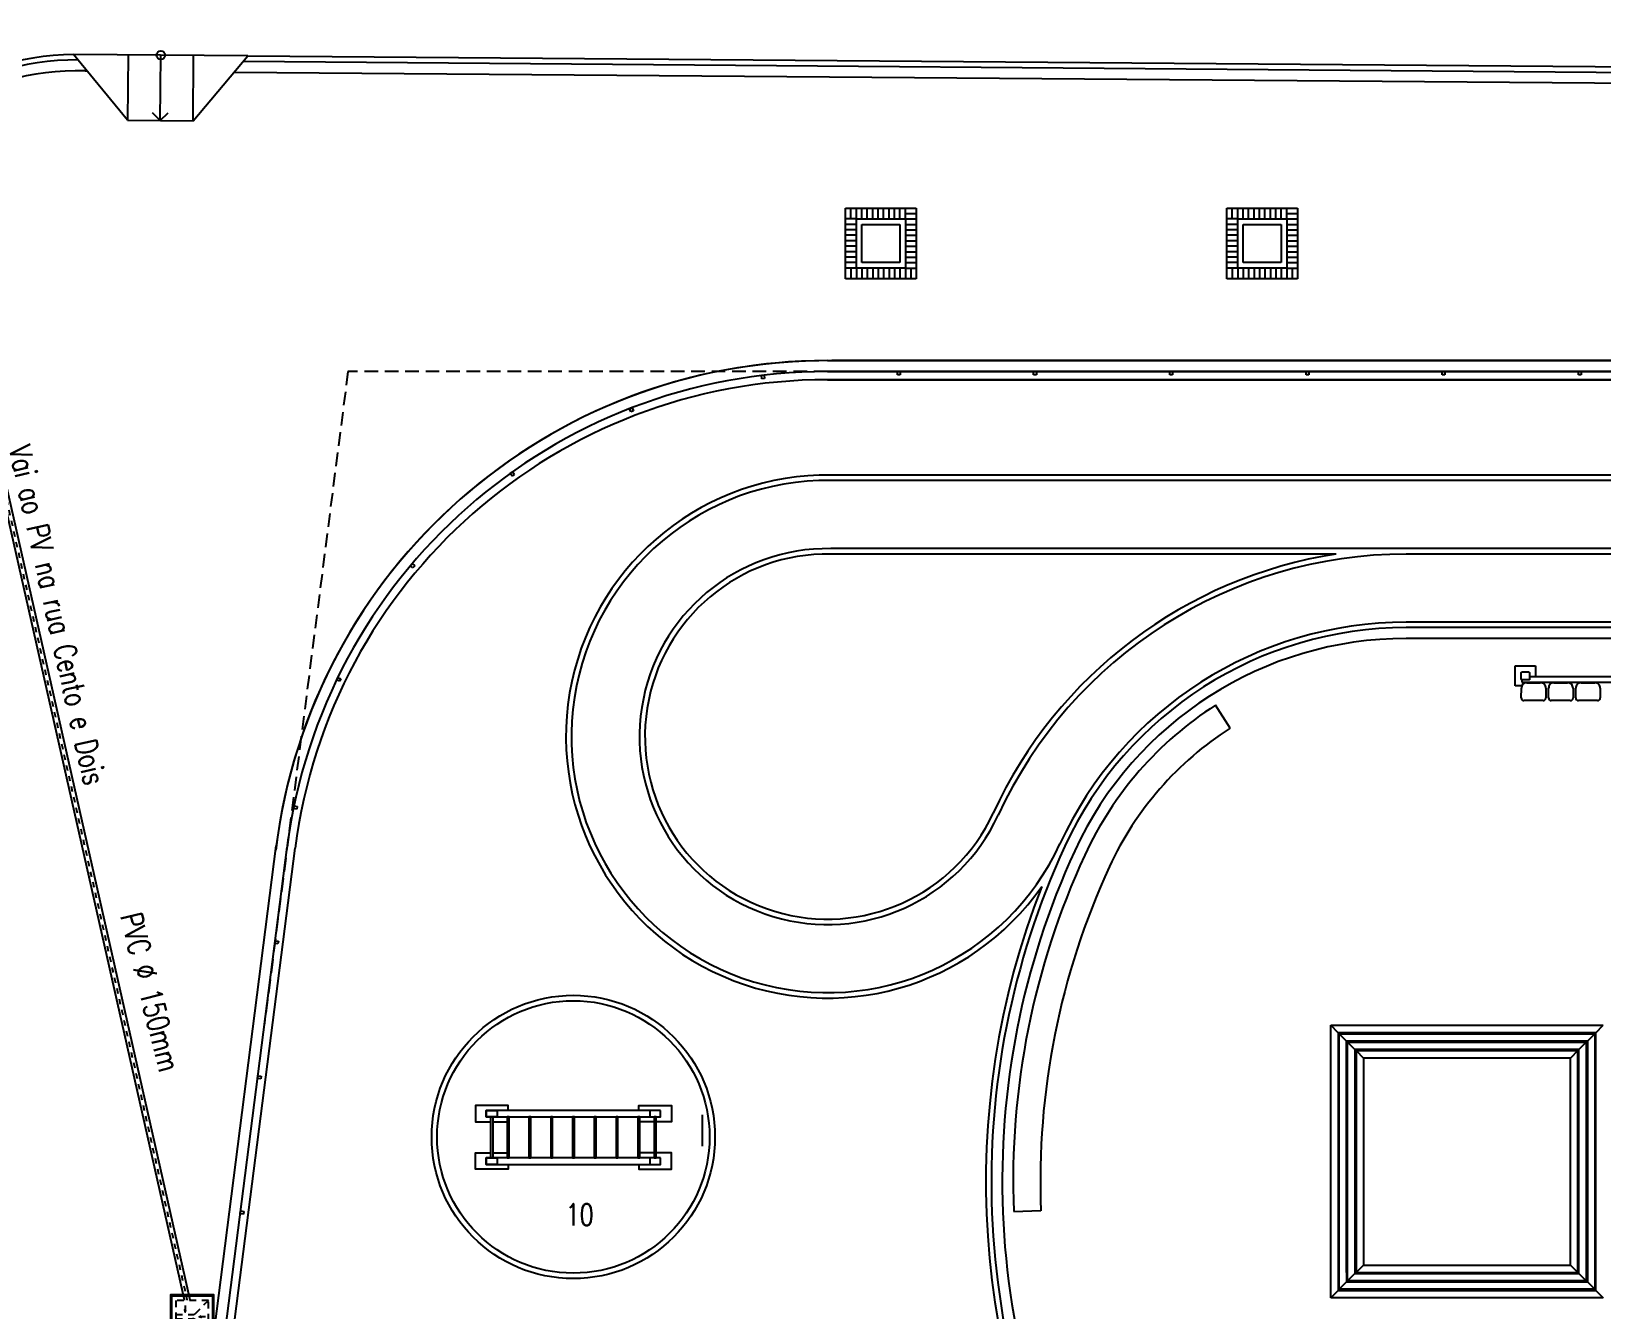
# Model space of a CAD drawing. Header units: inches. Extents: x 542787 to 543192, y 9574025 to 9574373.
# Drawn here: x 543001.77 to 543030.59, y 9574122.33 to 9574145.79 of the extents above; entities that cross this region are included whole.
import ezdxf
from ezdxf.enums import TextEntityAlignment as Align

# ---------------------------------------------------------------- set-up
doc = ezdxf.new("R2010")
doc.units = ezdxf.units.IN
doc.header["$MEASUREMENT"] = 0
for name, pattern in [('CONTINUO', [0]), ('DASHDOT', [1, 0.5, -0.25, 0, -0.25]), ('HIDDEN', [0.375, 0.25, -0.125])]:
    doc.linetypes.add(name, pattern=pattern)
for name, color, linetype in [('EIXO', 8, 'Continuous'), ('I-ARQ', 8, 'Continuous'), ('I-CONEXAO', 1, 'Continuous'), ('I-ESGOTO', 6, 'Continuous'), ('I-NORMO_ARQ', 8, 'Continuous'), ('I-NORMO_INST', 4, 'Continuous')]:
    doc.layers.add(name, color=color, linetype=linetype)
doc.styles.add('50', font='ROMANS.SHX', dxfattribs={"width": 0.7, "height": 0.1})
doc.styles.add('ROMANS', font='romans.shx', dxfattribs={"height": 0.025})

# ---------------------------------------------------------------- blocks, each defined once
blk = doc.blocks.new('MARACANAÚ')
at = {"layer": 'I-ARQ'}
for p, q in [((543199.42, 9574190.992), (543199.42, 9574064.273)), ((543199.42, 9574064.19), (543199.42, 9574190.992)), ((543199.62, 9574191.198), (543199.62, 9574064.19)), ((543199.62, 9574191.198), (543199.62, 9574064.19)), ((543199.62, 9574064.19), (543199.62, 9574191.198)), ((543199.77, 9574191.053), (543199.77, 9574064.19)), ((543199.77, 9574064.19), (543199.77, 9574191.053)), ((543202.97, 9574163.035), (543202.97, 9574074.815)), ((543204.22, 9574163.035), (543204.22, 9574074.815)), ((543204.22, 9574163.035), (543204.22, 9574074.815)), ((543204.32, 9574163.035), (543204.32, 9574074.815)), ((543204.52, 9574163.035), (543204.52, 9574074.815)), ((543201.52, 9574162.929), (543201.52, 9574064.251)), ((543201.62, 9574162.929), (543201.62, 9574064.251)), ((543202.87, 9574162.96), (543202.87, 9574064.251)), ((543193.827, 9574053.553), (543194.429, 9574129.676)), ((543193.926, 9574053.469), (543194.529, 9574129.664)), ((543194.125, 9574053.301), (543194.728, 9574129.64)), ((543205.221, 9574079.225), (543205.221, 9574077.075)), ((543205.321, 9574076.935), (543205.321, 9574079.365)), ((543205.331, 9574078.025), (543205.331, 9574078.275)), ((543205.431, 9574078.375), (543205.611, 9574078.375)), ((543205.661, 9574078.325), (543205.661, 9574077.975)), ((543199.62, 9574077.974), (543199.62, 9574078.024)), ((543199.62, 9574078.024), (543199.68, 9574078.024)), ((543199.68, 9574077.974), (543199.62, 9574077.974)), ((543199.68, 9574078.024), (543199.68, 9574077.974)), ((543205.331, 9574078.2), (543205.321, 9574078.2)), ((543205.331, 9574078.1), (543205.321, 9574078.1)), ((543205.331, 9574077.7), (543205.321, 9574077.7)), ((543205.331, 9574077.525), (543205.331, 9574077.775)), ((543205.611, 9574077.925), (543205.43, 9574077.927)), ((543205.431, 9574077.875), (543205.611, 9574077.875)), ((543205.661, 9574077.825), (543205.661, 9574077.475)), ((543205.331, 9574077.6), (543205.321, 9574077.6)), ((543205.611, 9574077.425), (543205.43, 9574077.427)), ((543205.02, 9574076.815), (543205.02, 9574077.185)), ((543205.02, 9574077.185), (543205.221, 9574077.185)), ((543205.331, 9574077.2), (543205.321, 9574077.2)), ((543205.331, 9574077.1), (543205.321, 9574077.1)), ((543205.331, 9574077.025), (543205.331, 9574077.275)), ((543205.431, 9574077.375), (543205.611, 9574077.375)), ((543205.661, 9574077.325), (543205.661, 9574076.975)), ((543205.391, 9574076.815), (543205.02, 9574076.815)), ((543205.131, 9574077.065), (543205.141, 9574077.075)), ((543205.131, 9574076.935), (543205.131, 9574077.065)), ((543205.141, 9574076.925), (543205.131, 9574076.935)), ((543205.141, 9574077.075), (543205.221, 9574077.075)), ((543205.271, 9574076.925), (543205.141, 9574076.925)), ((543205.221, 9574077.075), (543205.281, 9574077.075)), ((543205.221, 9574077.075), (543205.271, 9574077.075)), ((543205.271, 9574077.075), (543205.281, 9574077.065)), ((543205.281, 9574076.935), (543205.271, 9574076.925)), ((543205.281, 9574077.075), (543205.281, 9574076.935)), ((543205.281, 9574077.065), (543205.281, 9574076.935)), ((543205.281, 9574076.935), (543205.321, 9574076.935)), ((543205.391, 9574076.934), (543205.391, 9574076.815)), ((543205.611, 9574076.925), (543205.43, 9574076.927)), ((543199.62, 9574075.474), (543199.62, 9574075.524)), ((543199.62, 9574075.524), (543199.68, 9574075.524)), ((543199.68, 9574075.474), (543199.62, 9574075.474)), ((543199.68, 9574075.524), (543199.68, 9574075.474)), ((543202.97, 9574073.526), (543202.97, 9574064.251)), ((543196.62, 9574071.52), (543196.62, 9574072.82)), ((543196.62, 9574072.82), (543197.92, 9574072.82)), ((543196.72, 9574072.62), (543196.72, 9574072.82)), ((543196.82, 9574072.62), (543196.82, 9574072.82)), ((543196.82, 9574072.62), (543196.82, 9574072.82)), ((543196.92, 9574072.62), (543196.92, 9574072.82)), ((543197.02, 9574072.62), (543197.02, 9574072.82)), ((543197.12, 9574072.62), (543197.12, 9574072.82)), ((543197.22, 9574072.62), (543197.22, 9574072.82)), ((543197.32, 9574072.62), (543197.32, 9574072.82)), ((543197.42, 9574072.62), (543197.42, 9574072.82)), ((543197.52, 9574072.62), (543197.52, 9574072.82)), ((543197.62, 9574072.62), (543197.62, 9574072.82)), ((543197.72, 9574072.62), (543197.72, 9574072.82)), ((543197.72, 9574072.62), (543197.72, 9574072.82)), ((543197.92, 9574072.82), (543197.92, 9574071.52)), ((543199.62, 9574072.974), (543199.62, 9574073.024)), ((543199.62, 9574073.024), (543199.68, 9574073.024)), ((543199.68, 9574072.974), (543199.62, 9574072.974)), ((543199.68, 9574073.024), (543199.68, 9574072.974)), ((543196.82, 9574072.62), (543196.62, 9574072.62)), ((543196.82, 9574072.62), (543196.62, 9574072.62)), ((543196.82, 9574072.52), (543196.62, 9574072.52)), ((543196.82, 9574071.72), (543196.82, 9574072.62)), ((543196.82, 9574072.62), (543197.72, 9574072.62)), ((543196.92, 9574071.82), (543196.92, 9574072.52)), ((543196.92, 9574072.52), (543197.62, 9574072.52)), ((543197.62, 9574072.52), (543197.62, 9574071.82)), ((543197.72, 9574072.72), (543197.92, 9574072.72)), ((543197.72, 9574072.62), (543197.92, 9574072.62)), ((543197.72, 9574072.62), (543197.92, 9574072.62)), ((543197.72, 9574072.62), (543197.72, 9574071.72)), ((543197.72, 9574072.52), (543197.92, 9574072.52)), ((543196.82, 9574072.42), (543196.62, 9574072.42)), ((543196.82, 9574072.32), (543196.62, 9574072.32)), ((543196.82, 9574072.22), (543196.62, 9574072.22)), ((543197.72, 9574072.42), (543197.92, 9574072.42)), ((543197.72, 9574072.32), (543197.92, 9574072.32)), ((543197.72, 9574072.22), (543197.92, 9574072.22)), ((543196.82, 9574072.12), (543196.62, 9574072.12)), ((543196.82, 9574072.02), (543196.62, 9574072.02)), ((543196.82, 9574071.92), (543196.62, 9574071.92)), ((543197.72, 9574072.12), (543197.92, 9574072.12)), ((543197.72, 9574072.02), (543197.92, 9574072.02)), ((543197.72, 9574071.92), (543197.92, 9574071.92)), ((543196.82, 9574071.82), (543196.62, 9574071.82)), ((543196.82, 9574071.72), (543196.62, 9574071.72)), ((543196.82, 9574071.72), (543196.62, 9574071.72)), ((543196.82, 9574071.72), (543196.82, 9574071.52)), ((543196.82, 9574071.72), (543196.82, 9574071.52)), ((543197.72, 9574071.72), (543196.82, 9574071.72)), ((543197.62, 9574071.82), (543196.92, 9574071.82)), ((543196.92, 9574071.72), (543196.92, 9574071.52)), ((543197.02, 9574071.72), (543197.02, 9574071.52)), ((543197.12, 9574071.72), (543197.12, 9574071.52)), ((543197.22, 9574071.72), (543197.22, 9574071.52)), ((543197.32, 9574071.72), (543197.32, 9574071.52)), ((543197.42, 9574071.72), (543197.42, 9574071.52)), ((543197.52, 9574071.72), (543197.52, 9574071.52)), ((543197.62, 9574071.72), (543197.62, 9574071.52)), ((543197.72, 9574071.82), (543197.92, 9574071.82)), ((543197.72, 9574071.72), (543197.92, 9574071.72)), ((543197.72, 9574071.72), (543197.92, 9574071.72)), ((543197.72, 9574071.72), (543197.72, 9574071.52)), ((543197.72, 9574071.72), (543197.72, 9574071.52)), ((543196.82, 9574071.62), (543196.62, 9574071.62)), ((543197.92, 9574071.52), (543196.62, 9574071.52)), ((543197.72, 9574071.62), (543197.92, 9574071.62)), ((543206.167, 9574071.58), (543205.746, 9574071.31)), ((543199.62, 9574070.474), (543199.62, 9574070.524)), ((543199.62, 9574070.524), (543199.68, 9574070.524)), ((543199.68, 9574070.474), (543199.62, 9574070.474)), ((543199.68, 9574070.524), (543199.68, 9574070.474)), ((543199.62, 9574067.974), (543199.62, 9574068.024)), ((543199.62, 9574068.024), (543199.68, 9574068.024)), ((543199.68, 9574067.974), (543199.62, 9574067.974)), ((543199.68, 9574068.024), (543199.68, 9574067.974)), ((543215.025, 9574068.109), (543215.045, 9574067.609)), ((543196.62, 9574064.52), (543196.62, 9574065.82)), ((543196.62, 9574065.82), (543197.92, 9574065.82)), ((543196.82, 9574065.62), (543196.62, 9574065.62)), ((543196.82, 9574065.62), (543196.62, 9574065.62)), ((543196.72, 9574065.62), (543196.72, 9574065.82)), ((543196.82, 9574065.62), (543196.82, 9574065.82)), ((543196.82, 9574065.62), (543196.82, 9574065.82)), ((543196.82, 9574064.72), (543196.82, 9574065.62)), ((543196.82, 9574065.62), (543197.72, 9574065.62)), ((543196.92, 9574065.62), (543196.92, 9574065.82)), ((543197.02, 9574065.62), (543197.02, 9574065.82)), ((543197.12, 9574065.62), (543197.12, 9574065.82)), ((543197.22, 9574065.62), (543197.22, 9574065.82)), ((543197.32, 9574065.62), (543197.32, 9574065.82)), ((543197.42, 9574065.62), (543197.42, 9574065.82)), ((543197.52, 9574065.62), (543197.52, 9574065.82)), ((543197.62, 9574065.62), (543197.62, 9574065.82)), ((543197.72, 9574065.62), (543197.72, 9574065.82)), ((543197.72, 9574065.62), (543197.72, 9574065.82)), ((543197.72, 9574065.72), (543197.92, 9574065.72)), ((543197.72, 9574065.62), (543197.92, 9574065.62)), ((543197.72, 9574065.62), (543197.92, 9574065.62)), ((543197.72, 9574065.62), (543197.72, 9574064.72)), ((543197.92, 9574065.82), (543197.92, 9574064.52)), ((543196.82, 9574065.52), (543196.62, 9574065.52)), ((543196.82, 9574065.42), (543196.62, 9574065.42)), ((543196.82, 9574065.32), (543196.62, 9574065.32)), ((543196.92, 9574064.82), (543196.92, 9574065.52)), ((543196.92, 9574065.52), (543197.62, 9574065.52)), ((543197.62, 9574065.52), (543197.62, 9574064.82)), ((543197.72, 9574065.52), (543197.92, 9574065.52)), ((543197.72, 9574065.42), (543197.92, 9574065.42)), ((543197.72, 9574065.32), (543197.92, 9574065.32)), ((543199.62, 9574065.474), (543199.62, 9574065.524)), ((543199.62, 9574065.524), (543199.68, 9574065.524)), ((543199.68, 9574065.474), (543199.62, 9574065.474)), ((543199.68, 9574065.524), (543199.68, 9574065.474)), ((543196.82, 9574065.22), (543196.62, 9574065.22)), ((543196.82, 9574065.12), (543196.62, 9574065.12)), ((543196.82, 9574065.02), (543196.62, 9574065.02)), ((543197.72, 9574065.22), (543197.92, 9574065.22)), ((543197.72, 9574065.12), (543197.92, 9574065.12)), ((543197.72, 9574065.02), (543197.92, 9574065.02)), ((543196.82, 9574064.92), (543196.62, 9574064.92)), ((543196.82, 9574064.82), (543196.62, 9574064.82)), ((543196.82, 9574064.72), (543196.62, 9574064.72)), ((543196.82, 9574064.72), (543196.62, 9574064.72)), ((543196.82, 9574064.72), (543196.82, 9574064.52)), ((543196.82, 9574064.72), (543196.82, 9574064.52)), ((543197.72, 9574064.72), (543196.82, 9574064.72)), ((543197.62, 9574064.82), (543196.92, 9574064.82)), ((543196.92, 9574064.72), (543196.92, 9574064.52)), ((543197.02, 9574064.72), (543197.02, 9574064.52)), ((543197.12, 9574064.72), (543197.12, 9574064.52)), ((543197.22, 9574064.72), (543197.22, 9574064.52)), ((543197.32, 9574064.72), (543197.32, 9574064.52)), ((543197.42, 9574064.72), (543197.42, 9574064.52)), ((543197.52, 9574064.72), (543197.52, 9574064.52)), ((543197.62, 9574064.72), (543197.62, 9574064.52)), ((543197.72, 9574064.92), (543197.92, 9574064.92)), ((543197.72, 9574064.82), (543197.92, 9574064.82)), ((543197.72, 9574064.72), (543197.92, 9574064.72)), ((543197.72, 9574064.72), (543197.92, 9574064.72)), ((543197.72, 9574064.72), (543197.72, 9574064.52)), ((543197.72, 9574064.72), (543197.72, 9574064.52)), ((543196.82, 9574064.62), (543196.62, 9574064.62)), ((543197.92, 9574064.52), (543196.62, 9574064.52)), ((543197.72, 9574064.62), (543197.92, 9574064.62)), ((543199.688, 9574063.026), (543199.747, 9574063.033)), ((543199.694, 9574062.977), (543199.688, 9574063.026)), ((543199.753, 9574062.984), (543199.694, 9574062.977)), ((543199.747, 9574063.033), (543199.753, 9574062.984)), ((543200.284, 9574060.605), (543200.34, 9574060.627)), ((543200.302, 9574060.559), (543200.284, 9574060.605)), ((543200.358, 9574060.58), (543200.302, 9574060.559)), ((543200.34, 9574060.627), (543200.358, 9574060.58)), ((543201.461, 9574058.407), (543201.51, 9574058.442)), ((543201.49, 9574058.366), (543201.461, 9574058.407)), ((543201.539, 9574058.401), (543201.49, 9574058.366)), ((543201.51, 9574058.442), (543201.539, 9574058.401)), ((543203.146, 9574056.568), (543203.185, 9574056.614)), ((543203.184, 9574056.536), (543203.146, 9574056.568)), ((543203.223, 9574056.582), (543203.184, 9574056.536)), ((543203.185, 9574056.614), (543203.223, 9574056.582)), ((543205.233, 9574055.204), (543205.259, 9574055.258)), ((543205.278, 9574055.182), (543205.233, 9574055.204)), ((543205.259, 9574055.258), (543205.304, 9574055.236)), ((543205.304, 9574055.236), (543205.278, 9574055.182)), ((543207.592, 9574054.398), (543207.604, 9574054.457)), ((543207.641, 9574054.388), (543207.592, 9574054.398)), ((543207.604, 9574054.457), (543207.653, 9574054.447)), ((543207.653, 9574054.447), (543207.641, 9574054.388)), ((543242.349, 9574050.072), (543208.37, 9574054.42)), ((543242.503, 9574049.699), (543208.325, 9574054.073)), ((543242.33, 9574049.923), (543208.35, 9574054.271)), ((543210.068, 9574054.051), (543210.075, 9574054.111)), ((543210.117, 9574054.045), (543210.068, 9574054.051)), ((543210.075, 9574054.111), (543210.125, 9574054.104)), ((543210.125, 9574054.104), (543210.117, 9574054.045)), ((543212.547, 9574053.734), (543212.555, 9574053.793)), ((543212.555, 9574053.793), (543212.605, 9574053.787)), ((543212.605, 9574053.787), (543212.597, 9574053.728)), ((543193.827, 9574053.553), (543193.801, 9574050.353)), ((543212.597, 9574053.728), (543212.547, 9574053.734)), ((543215.027, 9574053.417), (543215.035, 9574053.476)), ((543215.035, 9574053.476), (543215.084, 9574053.47)), ((543215.084, 9574053.47), (543215.077, 9574053.41)), ((543215.077, 9574053.41), (543215.027, 9574053.417))]:
    blk.add_line(p, q, dxfattribs=at)
at = {"layer": 'I-ARQ', "ltscale": 10}
for p, q in [((543211.755, 9574078.293), (543211.62, 9574078.428)), ((543211.62, 9574073.428), (543211.62, 9574078.428)), ((543211.62, 9574078.293), (543211.62, 9574078.428)), ((543211.62, 9574078.138), (543211.62, 9574078.273)), ((543216.485, 9574078.293), (543211.755, 9574078.293)), ((543211.755, 9574078.293), (543211.755, 9574073.563)), ((543211.91, 9574078.138), (543211.775, 9574078.273)), ((543211.775, 9574078.273), (543216.465, 9574078.273)), ((543211.775, 9574073.583), (543211.775, 9574078.273)), ((543216.33, 9574078.138), (543216.465, 9574078.273)), ((543216.465, 9574078.273), (543216.465, 9574073.583)), ((543216.485, 9574078.293), (543216.62, 9574078.428)), ((543216.485, 9574073.563), (543216.485, 9574078.293)), ((543216.62, 9574078.428), (543216.62, 9574073.428)), ((543211.62, 9574077.983), (543211.62, 9574078.118)), ((543216.33, 9574078.138), (543211.91, 9574078.138)), ((543211.91, 9574078.003), (543211.91, 9574078.138)), ((543211.91, 9574078.138), (543216.33, 9574078.138)), ((543211.91, 9574078.138), (543211.91, 9574073.718)), ((543211.91, 9574073.718), (543211.91, 9574077.963)), ((543212.065, 9574077.983), (543211.93, 9574078.118)), ((543211.93, 9574073.738), (543211.93, 9574078.118)), ((543211.93, 9574078.118), (543216.31, 9574078.118)), ((543216.175, 9574077.983), (543212.065, 9574077.983)), ((543212.065, 9574077.983), (543212.065, 9574073.873)), ((543212.085, 9574077.963), (543212.22, 9574077.828)), ((543212.085, 9574073.893), (543212.085, 9574077.963)), ((543212.085, 9574077.963), (543212.085, 9574073.893)), ((543216.155, 9574077.963), (543212.085, 9574077.963)), ((543216.155, 9574077.963), (543216.02, 9574077.828)), ((543216.155, 9574073.893), (543216.155, 9574077.963)), ((543216.175, 9574077.983), (543216.31, 9574078.118)), ((543216.175, 9574073.873), (543216.175, 9574077.983)), ((543216.31, 9574078.118), (543216.31, 9574073.738)), ((543216.33, 9574073.718), (543216.33, 9574078.138)), ((543216.33, 9574078.138), (543216.33, 9574073.893)), ((543216.02, 9574077.828), (543212.22, 9574077.828)), ((543212.22, 9574077.828), (543212.22, 9574074.028)), ((543216.02, 9574074.028), (543216.02, 9574077.828)), ((543212.085, 9574073.893), (543212.22, 9574074.028)), ((543212.22, 9574074.028), (543216.02, 9574074.028)), ((543216.155, 9574073.893), (543216.02, 9574074.028)), ((543216.02, 9574074.028), (543216.02, 9574074.028)), ((543211.91, 9574073.718), (543211.775, 9574073.583)), ((543216.155, 9574073.718), (543211.91, 9574073.718)), ((543211.91, 9574073.718), (543216.33, 9574073.718)), ((543212.065, 9574073.873), (543211.93, 9574073.738)), ((543216.31, 9574073.738), (543211.93, 9574073.738)), ((543212.065, 9574073.873), (543216.175, 9574073.873)), ((543216.155, 9574073.893), (543212.085, 9574073.893)), ((543212.085, 9574073.893), (543216.155, 9574073.893)), ((543216.175, 9574073.873), (543216.31, 9574073.738)), ((543216.175, 9574073.873), (543216.175, 9574073.873)), ((543216.31, 9574073.738), (543216.31, 9574073.738)), ((543216.33, 9574073.718), (543216.465, 9574073.583)), ((543211.755, 9574073.563), (543211.62, 9574073.428)), ((543216.62, 9574073.428), (543211.62, 9574073.428)), ((543211.755, 9574073.563), (543216.485, 9574073.563)), ((543216.465, 9574073.583), (543211.775, 9574073.583)), ((543216.155, 9574073.428), (543216.02, 9574073.428)), ((543216.485, 9574073.563), (543216.62, 9574073.428)), ((543216.62, 9574073.428), (543216.485, 9574073.428)), ((543216.62, 9574073.563), (543216.62, 9574073.428))]:
    blk.add_line(p, q, dxfattribs=at)
at = {"layer": 'I-ARQ', "linetype": 'HIDDEN'}
for p, q in [((543199.62, 9574064.19), (543199.62, 9574055.388)), ((543199.62, 9574055.388), (543211.62, 9574053.853))]:
    blk.add_line(p, q, dxfattribs=at)
at = {"layer": 'I-ARQ', "linetype": 'Continuous', "ltscale": 3}
for p, q in [((543193.827, 9574053.553), (543193.801, 9574050.353)), ((543195.019, 9574052.544), (543193.827, 9574053.553)), ((543195.019, 9574052.544), (543193.819, 9574052.553)), ((543195.009, 9574051.344), (543195.019, 9574052.544)), ((543195.014, 9574051.944), (543194.874, 9574052.086)), ((543195.014, 9574051.944), (543193.814, 9574051.953)), ((543195.014, 9574051.944), (543194.871, 9574051.803)), ((543195.009, 9574051.344), (543193.801, 9574050.353)), ((543193.809, 9574051.353), (543195.009, 9574051.344))]:
    blk.add_line(p, q, dxfattribs=at)
at = {"layer": 'I-ARQ', "linetype": 'CONTINUO'}
blk.add_line((543194.103, 9574050.567), (543194.103, 9574050.601), dxfattribs=at)
at = {"layer": 'I-ARQ'}
for points in [[(543205.321, 9574078.1), (543205.321, 9574078.2)], [(543205.321, 9574077.6), (543205.321, 9574077.7)], [(543205.321, 9574077.1), (543205.321, 9574077.2)], [(543213.182, 9574060.727), (543213.092, 9574060.727), (543213.092, 9574061.327), (543213.392, 9574061.327), (543213.392, 9574061.045)], [(543214.172, 9574060.727), (543214.262, 9574060.727), (543214.262, 9574061.327), (543213.962, 9574061.327), (543213.962, 9574061.045)], [(543213.392, 9574061.01), (543213.392, 9574060.745)], [(543213.962, 9574061.01), (543213.962, 9574060.745)], [(543213.182, 9574058.327), (543213.092, 9574058.327), (543213.092, 9574057.727), (543213.392, 9574057.727), (543213.392, 9574058.01)], [(543213.392, 9574058.045), (543213.392, 9574058.31)], [(543214.172, 9574058.327), (543214.262, 9574058.327), (543214.262, 9574057.727), (543213.962, 9574057.727), (543213.962, 9574058.01)], [(543213.962, 9574058.045), (543213.962, 9574058.31)]]:
    blk.add_lwpolyline(points, dxfattribs=at)
for points in [[(543213.182, 9574061.127), (543213.182, 9574060.927), (543213.302, 9574060.927), (543213.302, 9574061.127)], [(543213.182, 9574061.127), (543213.182, 9574057.927), (543213.302, 9574057.927), (543213.302, 9574061.127)], [(543213.302, 9574061.045), (543213.302, 9574061.01), (543214.052, 9574061.01), (543214.052, 9574061.045)], [(543214.052, 9574061.127), (543214.052, 9574060.927), (543214.172, 9574060.927), (543214.172, 9574061.127)], [(543214.052, 9574061.127), (543214.052, 9574057.927), (543214.172, 9574057.927), (543214.172, 9574061.127)], [(543213.302, 9574060.745), (543213.302, 9574060.71), (543214.052, 9574060.71), (543214.052, 9574060.745)], [(543213.302, 9574060.345), (543213.302, 9574060.31), (543214.052, 9574060.31), (543214.052, 9574060.345)], [(543213.302, 9574059.945), (543213.302, 9574059.91), (543214.052, 9574059.91), (543214.052, 9574059.945)], [(543213.302, 9574059.545), (543213.302, 9574059.51), (543214.052, 9574059.51), (543214.052, 9574059.545)], [(543213.302, 9574059.145), (543213.302, 9574059.11), (543214.052, 9574059.11), (543214.052, 9574059.145)], [(543213.302, 9574058.745), (543213.302, 9574058.71), (543214.052, 9574058.71), (543214.052, 9574058.745)], [(543213.182, 9574057.927), (543213.182, 9574058.127), (543213.302, 9574058.127), (543213.302, 9574057.927)], [(543213.302, 9574058.345), (543213.302, 9574058.31), (543214.052, 9574058.31), (543214.052, 9574058.345)], [(543214.052, 9574057.927), (543214.052, 9574058.127), (543214.172, 9574058.127), (543214.172, 9574057.927)], [(543213.302, 9574058.01), (543213.302, 9574058.045), (543214.052, 9574058.045), (543214.052, 9574058.01)]]:
    blk.add_lwpolyline(points, close=True, dxfattribs=at)
for radius in [2.6, 2.5]:
    blk.add_circle((543213.669, 9574059.525), radius, dxfattribs=at)
at = {"layer": 'I-ARQ', "linetype": 'Continuous', "ltscale": 3}
blk.add_circle((543193.814, 9574051.953), 0.0798, dxfattribs=at)
at = {"layer": 'I-ARQ'}
for centre, radius, start, end in [((543205.431, 9574078.275), 0.1, 90.0001, 180.0001), ((543205.611, 9574078.325), 0.05, 0.0001, 90.0001), ((543205.428, 9574078.024), 0.0972, 179.731, 271.1149), ((543205.611, 9574077.975), 0.05, 270.0001, 0.0001), ((543205.431, 9574077.775), 0.1, 90.0001, 180.0001), ((543205.611, 9574077.825), 0.05, 0.0001, 90.0001), ((543205.428, 9574077.524), 0.0972, 179.731, 271.1149), ((543205.611, 9574077.475), 0.05, 270.0001, 0.0001), ((543205.431, 9574077.275), 0.1, 90.0001, 180.0001), ((543205.611, 9574077.325), 0.05, 0.0001, 90.0001), ((543205.428, 9574077.024), 0.0972, 179.731, 271.1149), ((543205.611, 9574076.975), 0.05, 270.0001, 0.0001), ((543211.22, 9574074.815), 8.25, 179.9981, 245.2409), ((543211.221, 9574074.815), 7.001, 180.0012, 245.2406), ((543211.221, 9574074.815), 7.001, 180.0012, 245.2406), ((543211.221, 9574074.815), 6.901, 180.0012, 245.2414), ((543211.221, 9574074.815), 6.701, 180.0012, 245.2414), ((543211.22, 9574074.815), 8.35, 188.8773, 245.2409), ((543211.221, 9574074.815), 6.001, 212.6213, 245.2414), ((543211.221, 9574074.815), 6.501, 212.6213, 245.2414), ((543214.483, 9574081.888), 13.79, 245.2414, 272.2518), ((543214.483, 9574081.888), 14.69, 245.2414, 299.2623), ((543214.483, 9574081.888), 14.49, 245.2414, 299.2623), ((543214.483, 9574081.888), 14.29, 245.2414, 272.2176), ((543214.483, 9574081.888), 14.79, 248.5285, 299.2623), ((543206.32, 9574064.19), 4.7, 179.2534, 65.2321), ((543214.98, 9574082.966), 15.977, 245.241, 245.2413), ((543206.32, 9574064.19), 4.8, 179.2534, 55.0545), ((543206.32, 9574064.19), 3.45, 178.9845, 65.2326), ((543206.32, 9574064.19), 3.35, 178.9845, 65.2326), ((543209.62, 9574064.19), 10.2, 179.5343, 263.174), ((543209.62, 9574064.19), 10.2, 180, 262.7083), ((543209.62, 9574064.19), 10, 180, 262.7083), ((543209.62, 9574064.19), 10, 180, 262.7083), ((543209.62, 9574064.19), 9.85, 180, 262.7083), ((543209.62, 9574064.19), 9.85, 180, 262.7083)]:
    blk.add_arc(centre, radius, start, end, dxfattribs=at)
at = {"layer": 'I-ARQ', "linetype": 'CONTINUO'}
for radius, start, end in [(5, 180.7016, 248.1583), (4.9, 179.7602, 249.0352), (4.7, 178.1407, 248.1583)]:
    blk.add_arc((543198.801, 9574050.414), radius, start, end, dxfattribs=at)
at = {"layer": 'I-NORMO_ARQ', "style": 'ROMANS', "width": 0.75}
blk.add_text('10', height=0.4, rotation=90, dxfattribs=at).set_placement((543215.094, 9574059.641), align=Align.MIDDLE_CENTER)
blk = doc.blocks.new('*U40')
at = {"color": 2}
blk.add_wipeout([(0.037, 0.043), (20.502, -17.857), (20.427, -17.943), (-0.037, -0.043)], dxfattribs=at)
for p, q in [((0.033, 0.038), (20.498, -17.862)), ((-0.033, -0.038), (20.432, -17.938))]:
    blk.add_line(p, q)
at = {"layer": 'EIXO', "linetype": 'DASHDOT', "ltscale": 0.01}
blk.add_line((0, 0), (20.465, -17.9), dxfattribs=at)
blk = doc.blocks.new('*U20')
at = {"color": 2, "ltscale": 0.5}
blk.add_wipeout([(0.302, -0.302), (0.302, 0.302), (-0.302, 0.302), (-0.302, -0.302)], dxfattribs=at)
at = {"ltscale": 0.5}
blk.add_lwpolyline([(0.4, -0.4), (0.4, 0.4), (-0.4, 0.4), (-0.4, -0.4)], close=True, dxfattribs=at)
at = {"layer": 'I-CONEXAO', "color": 8, "linetype": 'HIDDEN', "ltscale": 0.5}
for p, q in [((-0.3, 0.3), (-0.059, 0.059)), ((0.3, 0.3), (0.059, 0.059)), ((-0.038, -0.3), (-0.038, 0.006)), ((0.037, -0.3), (0.037, 0.006))]:
    blk.add_line(p, q, dxfattribs=at)
at = {"layer": 'I-CONEXAO', "color": 8, "ltscale": 0.5}
for p, q in [((0.001, 0.246), (0.001, 0.166)), ((-0.204, -0.127), (-0.124, -0.127)), ((0.204, -0.127), (0.124, -0.127))]:
    blk.add_line(p, q, dxfattribs=at)
for points in [[(0.38, -0.38), (0.38, 0.38), (-0.38, 0.38), (-0.38, -0.38)], [(-0.013, 0.166), (0.015, 0.166), (0.001, 0.129)], [(-0.124, -0.113), (-0.124, -0.141), (-0.086, -0.127)], [(0.124, -0.113), (0.124, -0.141), (0.086, -0.127)]]:
    blk.add_lwpolyline(points, close=True, dxfattribs=at)
at = {"layer": 'I-CONEXAO', "color": 8, "linetype": 'HIDDEN', "ltscale": 0.5}
blk.add_lwpolyline([(0.3, -0.3), (0.3, 0.3), (-0.3, 0.3), (-0.3, -0.3)], close=True, dxfattribs=at)
for centre, start, end in [((-0.113, 0.006), 0, 45), ((0.112, 0.006), 135, 180)]:
    blk.add_arc(centre, 0.075, start, end, dxfattribs=at)

msp = doc.modelspace()

# ---------------------------------------------------------------- block references
at = {"layer": 'I-ARQ', "rotation": 270}
msp.add_blockref('MARACANAÚ', (-9031047.807, 10117339.169), dxfattribs=at)

# ---------------------------------------------------------------- texts
at = {"layer": 'I-NORMO_INST', "style": '50', "width": 0.75}
msp.add_text('Vai ao PV na rua Cento e Dois', height=0.4, rotation=282.6217, dxfattribs=at).set_placement((543001.355, 9574138.143, 0.068))

# ---------------------------------------------------------------- next in the draw order: block references
at = {"layer": 'I-ESGOTO', "color": 2, "rotation": 143.892594690685}
msp.add_blockref('*U40', (543004.641, 9574122.468), dxfattribs=at)

# ---------------------------------------------------------------- next in the draw order: linework, layer by layer
at = {"layer": 'I-ARQ'}
msp.add_lwpolyline([(543014.08, 9574125.907), (543014.08, 9574125.334)], dxfattribs=at)

# ---------------------------------------------------------------- next in the draw order: block references
at = {"layer": 'I-ESGOTO', "rotation": 270}
msp.add_blockref('*U20', (543004.721, 9574122.201), dxfattribs=at)

# ---------------------------------------------------------------- next in the draw order: texts
at = {"layer": 'I-NORMO_INST', "style": '50', "width": 0.75}
msp.add_text('PVC Ø 150mm', height=0.4, rotation=284.0655, dxfattribs=at).set_placement((543003.399, 9574129.557, 0.068))

doc.saveas('drawing.dxf')
